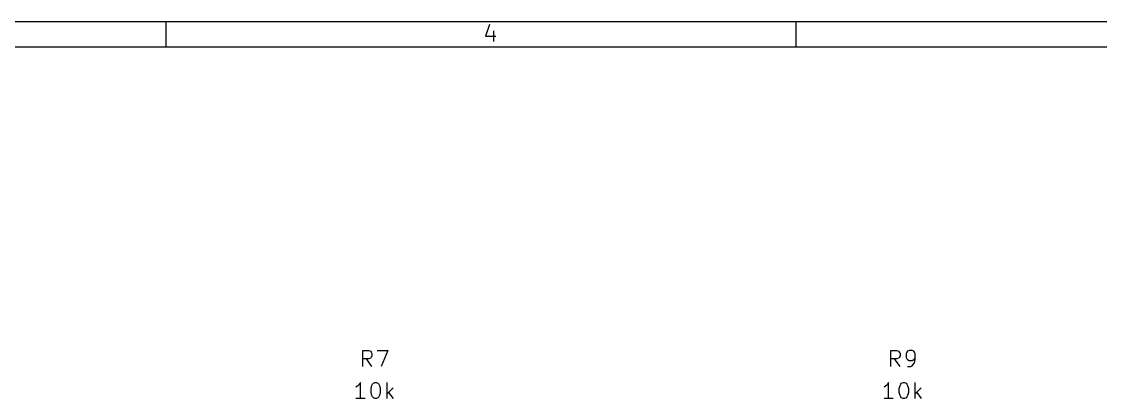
# Model space of a CAD drawing. Extents: x 0.4 to 11.3, y -7.9 to -0.4.
# Drawn here: x 5.847 to 9.218, y -1.573 to -0.394 of the extents above; entities that cross this region are included whole.
import ezdxf

# ---------------------------------------------------------------- set-up
doc = ezdxf.new("R2010")
doc.units = 0
doc.header["$MEASUREMENT"] = 0
doc.layers.add('CYAN2', color=4, linetype='CONTINUOUS')
doc.layers.add('RED2', color=1, linetype='CONTINUOUS')

msp = doc.modelspace()

# ---------------------------------------------------------------- linework, layer by layer
at = {"layer": 'CYAN2', "linetype": 'CONTINUOUS'}
for p, q in [((6.9131, -1.4728), (6.9131, -1.4228)), ((6.9131, -1.4228), (6.9321, -1.4228)), ((6.9321, -1.449), (6.9131, -1.449)), ((6.9417, -1.4728), (6.925, -1.449)), ((6.9321, -1.4228), (6.9369, -1.4252)), ((6.9369, -1.4466), (6.9321, -1.449)), ((6.9369, -1.4252), (6.9393, -1.4276)), ((6.9393, -1.4442), (6.9369, -1.4466)), ((6.9393, -1.4276), (6.9417, -1.4323)), ((6.9417, -1.4395), (6.9393, -1.4442)), ((6.9417, -1.4323), (6.9417, -1.4395)), ((6.9583, -1.4228), (6.9917, -1.4228)), ((6.9917, -1.4228), (6.9702, -1.4728)), ((8.5631, -1.4728), (8.5631, -1.4228)), ((8.5631, -1.4228), (8.5821, -1.4228)), ((8.5821, -1.449), (8.5631, -1.449)), ((8.5917, -1.4728), (8.575, -1.449)), ((8.5821, -1.4228), (8.5869, -1.4252)), ((8.5869, -1.4466), (8.5821, -1.449)), ((8.5869, -1.4252), (8.5893, -1.4276)), ((8.5893, -1.4442), (8.5869, -1.4466)), ((8.5893, -1.4276), (8.5917, -1.4323)), ((8.5917, -1.4395), (8.5893, -1.4442)), ((8.5917, -1.4323), (8.5917, -1.4395)), ((8.6131, -1.4276), (8.6107, -1.4323)), ((8.6107, -1.4323), (8.6107, -1.4442)), ((8.6107, -1.4442), (8.6131, -1.449)), ((8.6155, -1.4252), (8.6131, -1.4276)), ((8.6131, -1.449), (8.6155, -1.4514)), ((8.6202, -1.4228), (8.6155, -1.4252)), ((8.6298, -1.4228), (8.6202, -1.4228)), ((8.6345, -1.4252), (8.6298, -1.4228)), ((8.6369, -1.4276), (8.6345, -1.4252)), ((8.6345, -1.4514), (8.6369, -1.449)), ((8.6393, -1.4323), (8.6369, -1.4276)), ((8.6369, -1.449), (8.6393, -1.4442)), ((8.6393, -1.4514), (8.6393, -1.4323)), ((8.6155, -1.4514), (8.6202, -1.4538)), ((8.6155, -1.4728), (8.625, -1.4728)), ((8.6202, -1.4538), (8.6298, -1.4538)), ((8.625, -1.4728), (8.6298, -1.4704)), ((8.6298, -1.4538), (8.6345, -1.4514)), ((8.6298, -1.4704), (8.6321, -1.468)), ((8.6321, -1.468), (8.6369, -1.4609)), ((8.6369, -1.4609), (8.6393, -1.4514)), ((6.8964, -1.5347), (6.8917, -1.5371)), ((6.9012, -1.5299), (6.8964, -1.5347)), ((6.9059, -1.5228), (6.9012, -1.5299)), ((6.9059, -1.5728), (6.9059, -1.5228)), ((6.9393, -1.5418), (6.9417, -1.5323)), ((6.9393, -1.5538), (6.9393, -1.5418)), ((6.9417, -1.5323), (6.944, -1.5276)), ((6.944, -1.5276), (6.9464, -1.5252)), ((6.9464, -1.5252), (6.9512, -1.5228)), ((6.9512, -1.5228), (6.9559, -1.5228)), ((6.9559, -1.5228), (6.9607, -1.5252)), ((6.9607, -1.5252), (6.9631, -1.5276)), ((6.9631, -1.5276), (6.9655, -1.5323)), ((6.9655, -1.5323), (6.9679, -1.5418)), ((6.9679, -1.5418), (6.9679, -1.5538)), ((6.9893, -1.5728), (6.9893, -1.5228)), ((7.0083, -1.5395), (6.9893, -1.5585)), ((8.5464, -1.5347), (8.5417, -1.5371)), ((8.5512, -1.5299), (8.5464, -1.5347)), ((8.5559, -1.5228), (8.5512, -1.5299)), ((8.5559, -1.5728), (8.5559, -1.5228)), ((8.5893, -1.5418), (8.5917, -1.5323)), ((8.5893, -1.5538), (8.5893, -1.5418)), ((8.5917, -1.5323), (8.594, -1.5276)), ((8.594, -1.5276), (8.5964, -1.5252)), ((8.5964, -1.5252), (8.6012, -1.5228)), ((8.6012, -1.5228), (8.6059, -1.5228)), ((8.6059, -1.5228), (8.6107, -1.5252)), ((8.6107, -1.5252), (8.6131, -1.5276)), ((8.6131, -1.5276), (8.6155, -1.5323)), ((8.6155, -1.5323), (8.6179, -1.5418)), ((8.6179, -1.5418), (8.6179, -1.5538)), ((8.6393, -1.5728), (8.6393, -1.5228)), ((8.6583, -1.5395), (8.6393, -1.5585)), ((6.9202, -1.5728), (6.8917, -1.5728)), ((6.9417, -1.5633), (6.9393, -1.5538)), ((6.944, -1.568), (6.9417, -1.5633)), ((6.9464, -1.5704), (6.944, -1.568)), ((6.9512, -1.5728), (6.9464, -1.5704)), ((6.9559, -1.5728), (6.9512, -1.5728)), ((6.9607, -1.5704), (6.9559, -1.5728)), ((6.9631, -1.568), (6.9607, -1.5704)), ((6.9655, -1.5633), (6.9631, -1.568)), ((6.9679, -1.5538), (6.9655, -1.5633)), ((6.994, -1.5538), (7.0083, -1.5728)), ((8.5702, -1.5728), (8.5417, -1.5728)), ((8.5917, -1.5633), (8.5893, -1.5538)), ((8.594, -1.568), (8.5917, -1.5633)), ((8.5964, -1.5704), (8.594, -1.568)), ((8.6012, -1.5728), (8.5964, -1.5704)), ((8.6059, -1.5728), (8.6012, -1.5728)), ((8.6107, -1.5704), (8.6059, -1.5728)), ((8.6131, -1.568), (8.6107, -1.5704)), ((8.6155, -1.5633), (8.6131, -1.568)), ((8.6179, -1.5538), (8.6155, -1.5633)), ((8.644, -1.5538), (8.6583, -1.5728))]:
    msp.add_line(p, q, dxfattribs=at)
at = {"layer": 'RED2', "linetype": 'CONTINUOUS'}
for p, q in [((0.3937, -0.3937), (11.2993, -0.3937)), ((6.2992, -0.4724), (6.2992, -0.3937)), ((7.3093, -0.4028), (7.2971, -0.4394)), ((8.2677, -0.4724), (8.2677, -0.3937)), ((7.3215, -0.4223), (7.3215, -0.4564)), ((7.2971, -0.4394), (7.3288, -0.4394)), ((0.4724, -0.4724), (11.2206, -0.4724))]:
    msp.add_line(p, q, dxfattribs=at)

doc.saveas('drawing.dxf')
